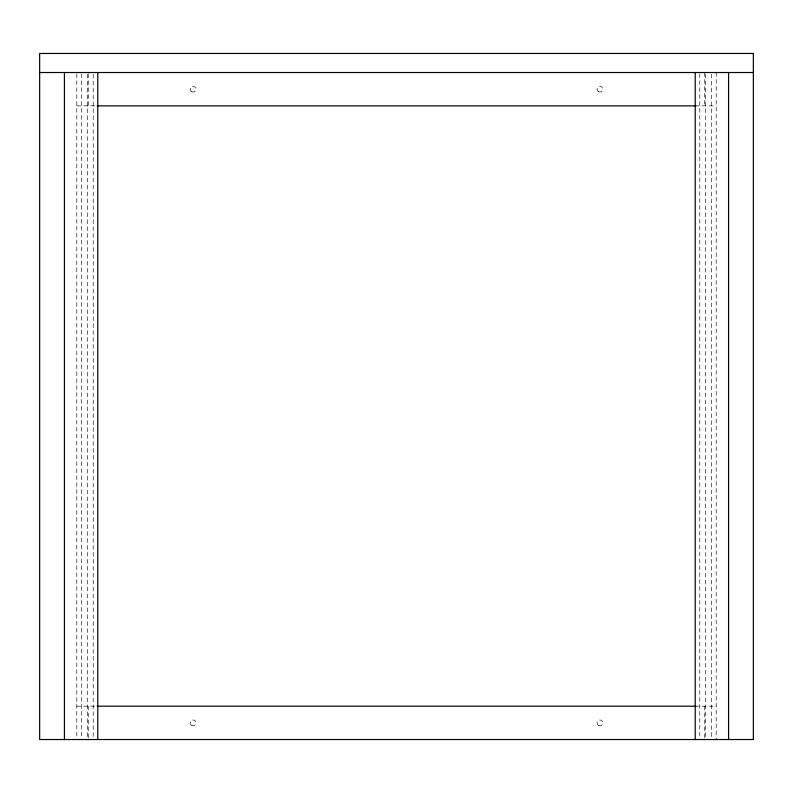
<?xml version="1.0" encoding="UTF-8"?>
<svg xmlns="http://www.w3.org/2000/svg" width="793" height="793" viewBox="0 0 793 793"><rect width="100%" height="100%" fill="white"/><g stroke="black" fill="none" stroke-linecap="round" stroke-linejoin="round"><path stroke-width="0.59" stroke-dasharray="3.96 2.97" d="M76.812 105.875L97.777 105.875M695.223 105.875L716.188 105.875M76.812 706.186L97.777 706.186M695.223 706.186L716.188 706.186M716.188 72.52L716.188 739.532M711.618 74.205L711.618 738.293M705.711 74.205L705.711 739.086M704.749 72.52L704.749 105.875M704.749 706.186L704.749 738.303M699.803 73.759L699.803 739.086M93.197 74.205L93.197 738.293M88.251 73.759L88.251 105.875M88.251 706.186L88.251 739.532M87.289 74.205L87.289 739.086M81.382 73.759L81.382 739.086M76.812 73.759L76.812 739.532M598.507 91.671A2.855 2.855 0 0 0 602.799 89.203A2.855 2.855 0 0 0 598.507 86.724A2.855 2.855 0 0 0 598.507 91.671M191.628 91.671A2.855 2.855 0 0 0 195.921 89.203A2.855 2.855 0 0 0 191.628 86.724A2.855 2.855 0 0 0 191.628 91.671M598.507 725.337A2.855 2.855 0 0 0 602.799 722.859A2.855 2.855 0 0 0 598.507 720.381A2.855 2.855 0 0 0 598.507 725.337M191.628 725.337A2.855 2.855 0 0 0 195.921 722.859A2.855 2.855 0 0 0 191.628 720.381A2.855 2.855 0 0 0 191.628 725.337"/><path stroke-width="1.19" d="M39.65 72.52L753.35 72.52M97.133 105.875L695.867 105.875M97.133 706.186L695.867 706.186M728.579 72.52L728.579 739.532M695.223 72.52L695.223 739.532M97.777 72.52L97.777 739.532M64.421 72.52L64.421 739.532M753.35 53.468L39.65 53.468L39.65 739.532L753.35 739.532L753.35 53.468"/></g></svg>
